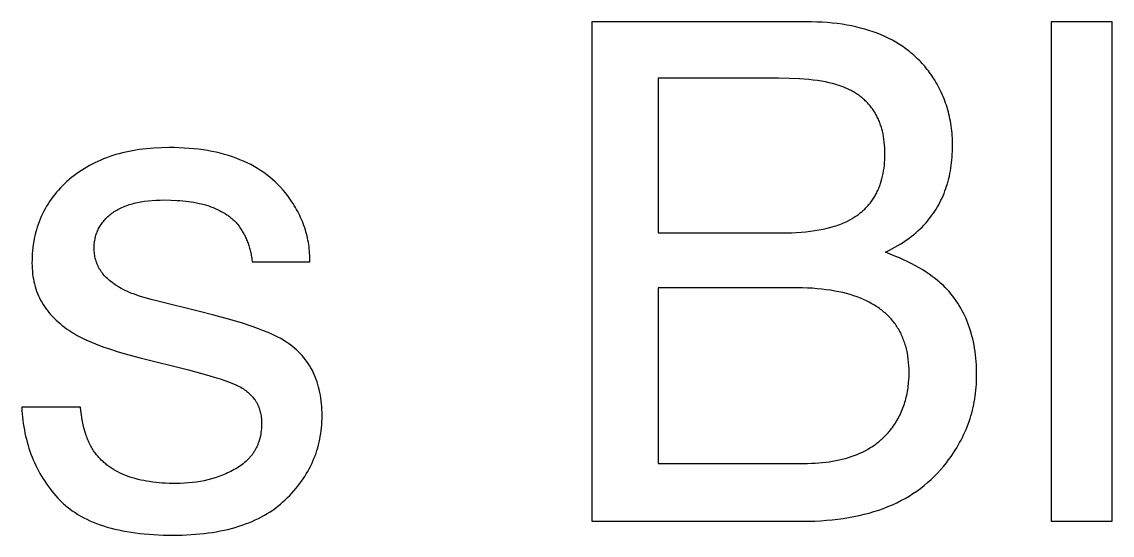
# Model space of a CAD drawing. Header units: metres. Extents: x 0 to 2861, y -1 to 1496.
# Drawn here: x 10.431 to 11.086, y 32.088 to 32.396 of the extents above; entities that cross this region are included whole.
import ezdxf

# ---------------------------------------------------------------- set-up
doc = ezdxf.new("R2010")
doc.units = ezdxf.units.M
doc.layers.add('Default', color=18, linetype='Continuous')

msp = doc.modelspace()

# ---------------------------------------------------------------- linework, layer by layer
at = {"layer": 'Default'}
for points in [[(10.9024, 32.39618), (10.77353, 32.39618)], [(10.77353, 32.39618), (10.77353, 32.09618)], [(10.95019, 32.25772), (10.95212, 32.25872), (10.954, 32.25974), (10.95582, 32.26076), (10.95759, 32.2618), (10.9593, 32.26286), (10.96095, 32.26392), (10.96254, 32.265), (10.96407, 32.26609), (10.96555, 32.2672), (10.96697, 32.26831), (10.96833, 32.26944), (10.96964, 32.27059), (10.97089, 32.27174), (10.97208, 32.27291), (10.97321, 32.27409), (10.97428, 32.27528), (10.97528, 32.27643), (10.97624, 32.2776), (10.97717, 32.27878), (10.97806, 32.27999), (10.97893, 32.28121), (10.97977, 32.28246), (10.98057, 32.28372), (10.98134, 32.28501), (10.98208, 32.28632), (10.98279, 32.28764), (10.98347, 32.28899), (10.98411, 32.29035), (10.98473, 32.29174), (10.98531, 32.29314), (10.98586, 32.29457), (10.98638, 32.29601), (10.98687, 32.29748), (10.98733, 32.29896), (10.98775, 32.30047), (10.98815, 32.30199), (10.98851, 32.30354), (10.98884, 32.3051), (10.98914, 32.30669), (10.98941, 32.30829), (10.98964, 32.30992), (10.98985, 32.31156), (10.99002, 32.31322), (10.99016, 32.31491), (10.99028, 32.31661), (10.99035, 32.31834), (10.9904, 32.32008), (10.99042, 32.32185), (10.99037, 32.32486), (10.9903, 32.32635), (10.99021, 32.32783), (10.9901, 32.3293), (10.98996, 32.33076), (10.98979, 32.3322), (10.9896, 32.33364), (10.98938, 32.33506), (10.98914, 32.33648), (10.98887, 32.33788), (10.98858, 32.33927), (10.98826, 32.34065), (10.98792, 32.34202), (10.98754, 32.34337), (10.98715, 32.34472), (10.98673, 32.34605), (10.98628, 32.34738), (10.98581, 32.34869), (10.98531, 32.34999), (10.98479, 32.35128), (10.98424, 32.35256), (10.98366, 32.35383), (10.98306, 32.35508), (10.98244, 32.35633), (10.98179, 32.35756), (10.98111, 32.35879), (10.98041, 32.36), (10.97968, 32.3612), (10.97893, 32.36239), (10.97815, 32.36357), (10.97735, 32.36473), (10.97664, 32.36571), (10.97593, 32.36667), (10.97519, 32.36761), (10.97445, 32.36854), (10.97368, 32.36945), (10.97291, 32.37035), (10.97211, 32.37124), (10.97131, 32.3721), (10.97048, 32.37296), (10.96965, 32.37379), (10.9688, 32.37461), (10.96793, 32.37542), (10.96705, 32.37621), (10.96615, 32.37699), (10.96524, 32.37775), (10.96431, 32.37849), (10.96337, 32.37922), (10.96242, 32.37994), (10.96145, 32.38063), (10.96046, 32.38132), (10.95845, 32.38264), (10.95637, 32.3839), (10.95424, 32.38509), (10.95204, 32.38623), (10.94979, 32.38731), (10.94748, 32.38832), (10.94511, 32.38927), (10.94268, 32.39016), (10.94019, 32.39099), (10.93764, 32.39176), (10.93503, 32.39247), (10.93236, 32.39311), (10.92963, 32.39369), (10.92684, 32.39422), (10.92399, 32.39468), (10.92109, 32.39508), (10.91812, 32.39541), (10.91509, 32.39569), (10.91201, 32.39591), (10.90887, 32.39606), (10.90566, 32.39615), (10.9024, 32.39618)], [(11.04964, 32.39618), (11.04964, 32.09618)], [(11.0864, 32.39618), (11.04964, 32.39618)], [(11.0864, 32.09618), (11.0864, 32.39618)], [(10.88586, 32.36228), (10.81336, 32.36228)], [(10.81336, 32.36228), (10.81336, 32.26936)], [(10.88729, 32.26936), (10.89046, 32.26939), (10.89354, 32.26947), (10.89653, 32.26961), (10.89944, 32.26981), (10.90225, 32.27006), (10.90498, 32.27037), (10.90761, 32.27073), (10.91016, 32.27115), (10.91262, 32.27162), (10.91498, 32.27215), (10.91726, 32.27274), (10.91945, 32.27338), (10.92051, 32.27372), (10.92155, 32.27408), (10.92257, 32.27445), (10.92356, 32.27483), (10.92453, 32.27523), (10.92548, 32.27564), (10.92641, 32.27607), (10.92731, 32.27651), (10.92869, 32.27723), (10.93003, 32.27798), (10.93133, 32.27877), (10.93196, 32.27918), (10.93258, 32.2796), (10.93319, 32.28002), (10.93378, 32.28046), (10.93437, 32.2809), (10.93495, 32.28135), (10.93551, 32.28181), (10.93607, 32.28228), (10.93661, 32.28276), (10.93714, 32.28325), (10.93766, 32.28374), (10.93817, 32.28425), (10.93867, 32.28476), (10.93916, 32.28528), (10.93964, 32.28581), (10.9401, 32.28635), (10.94056, 32.2869), (10.941, 32.28746), (10.94144, 32.28803), (10.94186, 32.2886), (10.94227, 32.28918), (10.94267, 32.28978), (10.94306, 32.29038), (10.94344, 32.29099), (10.9438, 32.29161), (10.94416, 32.29223), (10.94451, 32.29287), (10.94484, 32.29352), (10.94516, 32.29417), (10.94548, 32.29483), (10.94578, 32.2955), (10.94607, 32.29618), (10.94635, 32.29687), (10.94662, 32.29757), (10.94688, 32.29828), (10.94712, 32.29899), (10.94758, 32.30045), (10.948, 32.30194), (10.94837, 32.30347), (10.9487, 32.30503), (10.94899, 32.30663), (10.94923, 32.30826), (10.94943, 32.30992), (10.94958, 32.31163), (10.94969, 32.31336), (10.94976, 32.31514), (10.94978, 32.31694), (10.94975, 32.31876), (10.94968, 32.32055), (10.94957, 32.32229), (10.9494, 32.324), (10.94919, 32.32567), (10.94894, 32.3273), (10.94863, 32.32889), (10.94828, 32.33045), (10.94789, 32.33197), (10.94767, 32.33271), (10.94744, 32.33345), (10.9472, 32.33418), (10.94695, 32.33489), (10.94669, 32.3356), (10.94642, 32.3363), (10.94613, 32.33699), (10.94583, 32.33767), (10.94552, 32.33834), (10.9452, 32.339), (10.94487, 32.33965), (10.94453, 32.3403), (10.94417, 32.34093), (10.9438, 32.34155), (10.94342, 32.34217), (10.94303, 32.34277), (10.94263, 32.34337), (10.94222, 32.34395), (10.94179, 32.34453), (10.94135, 32.3451), (10.9409, 32.34566), (10.94044, 32.34621), (10.93997, 32.34674), (10.93949, 32.34727), (10.93899, 32.3478), (10.93848, 32.34831), (10.93796, 32.34881), (10.93743, 32.3493), (10.93689, 32.34978), (10.93634, 32.35026), (10.93577, 32.35072), (10.93519, 32.35118), (10.9346, 32.35162), (10.934, 32.35206), (10.93339, 32.35249), (10.93277, 32.3529), (10.93213, 32.35331), (10.93148, 32.35371), (10.93082, 32.3541), (10.93015, 32.35448), (10.92947, 32.35485), (10.92878, 32.35521), (10.92735, 32.35591), (10.92588, 32.35656), (10.92503, 32.35692), (10.92415, 32.35726), (10.92324, 32.35759), (10.92231, 32.3579), (10.92135, 32.35821), (10.92037, 32.35851), (10.91833, 32.35907), (10.91618, 32.35958), (10.91394, 32.36005), (10.91159, 32.36047), (10.90914, 32.36085), (10.90658, 32.36119), (10.90393, 32.36148), (10.90117, 32.36172), (10.89831, 32.36192), (10.89229, 32.36219), (10.88586, 32.36228)], [(10.60403, 32.252), (10.60404, 32.25333), (10.60403, 32.25465), (10.60398, 32.25596), (10.60391, 32.25727), (10.60382, 32.25857), (10.60369, 32.25987), (10.60354, 32.26116), (10.60336, 32.26244), (10.60315, 32.26372), (10.60291, 32.265), (10.60265, 32.26627), (10.60236, 32.26753), (10.60204, 32.26879), (10.60169, 32.27004), (10.60132, 32.27129), (10.60092, 32.27253), (10.60049, 32.27376), (10.60003, 32.27499), (10.59955, 32.27622), (10.59904, 32.27743), (10.5985, 32.27865), (10.59793, 32.27985), (10.59734, 32.28106), (10.59672, 32.28225), (10.59607, 32.28344), (10.59539, 32.28463), (10.59469, 32.28581), (10.59396, 32.28698), (10.5932, 32.28815), (10.59241, 32.28931), (10.5916, 32.29047), (10.59076, 32.29162), (10.58936, 32.29341), (10.58792, 32.29513), (10.58642, 32.2968), (10.58486, 32.29842), (10.58326, 32.29998), (10.58159, 32.30148), (10.57988, 32.30292), (10.57811, 32.30431), (10.57628, 32.30564), (10.57441, 32.30691), (10.57248, 32.30813), (10.57049, 32.30929), (10.56845, 32.3104), (10.56636, 32.31144), (10.56421, 32.31244), (10.56201, 32.31337), (10.55976, 32.31425), (10.55745, 32.31507), (10.55509, 32.31583), (10.55267, 32.31654), (10.5502, 32.31719), (10.54768, 32.31779), (10.5451, 32.31833), (10.54247, 32.31881), (10.53979, 32.31923), (10.53705, 32.3196), (10.53426, 32.31991), (10.53141, 32.32017), (10.52851, 32.32037), (10.52555, 32.32051), (10.52255, 32.32059), (10.51948, 32.32062), (10.51482, 32.32055), (10.51028, 32.32032), (10.50805, 32.32015), (10.50586, 32.31995), (10.50369, 32.3197), (10.50156, 32.31942), (10.49945, 32.3191), (10.49738, 32.31875), (10.49533, 32.31835), (10.49332, 32.31792), (10.49133, 32.31745), (10.48938, 32.31695), (10.48745, 32.3164), (10.48556, 32.31582), (10.48369, 32.3152), (10.48186, 32.31455), (10.48006, 32.31385), (10.47828, 32.31312), (10.47654, 32.31235), (10.47482, 32.31155), (10.47314, 32.3107), (10.47149, 32.30982), (10.46986, 32.3089), (10.46827, 32.30795), (10.46671, 32.30695), (10.46517, 32.30592), (10.46367, 32.30485), (10.4622, 32.30375), (10.46075, 32.3026), (10.45934, 32.30142), (10.45797, 32.30021), (10.45663, 32.29898), (10.45534, 32.29772), (10.4541, 32.29644), (10.4529, 32.29514), (10.45174, 32.29381), (10.45063, 32.29246), (10.44956, 32.29109), (10.44853, 32.28969), (10.44755, 32.28827), (10.44661, 32.28683), (10.44571, 32.28536), (10.44486, 32.28387), (10.44405, 32.28236), (10.44329, 32.28082), (10.44257, 32.27927), (10.44189, 32.27768), (10.44126, 32.27608), (10.44067, 32.27445), (10.44012, 32.2728), (10.43962, 32.27113), (10.43916, 32.26943), (10.43875, 32.26771), (10.43838, 32.26597), (10.43805, 32.2642), (10.43777, 32.26241), (10.43753, 32.2606), (10.43733, 32.25876), (10.43718, 32.2569), (10.43707, 32.25502), (10.437, 32.25311), (10.43698, 32.25119), (10.437, 32.24955), (10.43707, 32.24794), (10.43719, 32.24635), (10.43735, 32.24478), (10.43756, 32.24323), (10.43781, 32.24171), (10.43811, 32.24021), (10.43846, 32.23873), (10.43885, 32.23727), (10.43929, 32.23584), (10.43978, 32.23443), (10.44031, 32.23304), (10.44089, 32.23167), (10.44151, 32.23032), (10.44218, 32.229), (10.4429, 32.2277), (10.44366, 32.22642), (10.44447, 32.22517), (10.44533, 32.22393), (10.44623, 32.22272), (10.44718, 32.22153), (10.44818, 32.22037), (10.44922, 32.21922), (10.4503, 32.2181), (10.45144, 32.217), (10.45262, 32.21593), (10.45384, 32.21487), (10.45512, 32.21384), (10.45644, 32.21283), (10.4578, 32.21184), (10.45921, 32.21088), (10.46151, 32.2094), (10.46239, 32.20887), (10.46422, 32.20781), (10.46616, 32.20677), (10.46822, 32.20575), (10.4704, 32.20473), (10.47269, 32.20373), (10.4751, 32.20274), (10.47762, 32.20176), (10.48025, 32.2008), (10.48301, 32.19985), (10.48885, 32.19799), (10.49516, 32.19617), (10.50192, 32.19441)], [(10.51254, 32.22831), (10.50868, 32.2293), (10.50506, 32.23033), (10.50169, 32.2314), (10.50009, 32.23194), (10.49855, 32.2325), (10.49708, 32.23307), (10.49566, 32.23364), (10.49431, 32.23423), (10.49301, 32.23482), (10.49178, 32.23543), (10.49061, 32.23604), (10.48949, 32.23667), (10.48844, 32.2373), (10.48758, 32.23784), (10.48674, 32.23839), (10.48592, 32.23896), (10.48514, 32.23953), (10.48438, 32.24012), (10.48365, 32.24072), (10.48295, 32.24132), (10.48228, 32.24194), (10.48163, 32.24258), (10.48101, 32.24322), (10.48042, 32.24387), (10.47986, 32.24454), (10.47932, 32.24521), (10.47881, 32.2459), (10.47833, 32.2466), (10.47787, 32.24731), (10.47766, 32.24766), (10.47745, 32.24803), (10.47724, 32.24839), (10.47705, 32.24876), (10.47686, 32.24913), (10.47668, 32.2495), (10.4765, 32.24988), (10.47633, 32.25025), (10.47617, 32.25063), (10.47602, 32.25102), (10.47587, 32.25141), (10.47573, 32.25179), (10.47559, 32.25219), (10.47547, 32.25258), (10.47535, 32.25298), (10.47523, 32.25338), (10.47513, 32.25378), (10.47503, 32.25419), (10.47485, 32.25501), (10.4747, 32.25584), (10.47457, 32.25669), (10.47448, 32.25754), (10.47441, 32.25841), (10.47437, 32.25928), (10.47435, 32.26017), (10.47436, 32.26098), (10.47439, 32.26179), (10.47445, 32.26258), (10.47452, 32.26336), (10.47461, 32.26413), (10.47473, 32.26489), (10.47486, 32.26565), (10.47502, 32.26639), (10.4752, 32.26712), (10.4754, 32.26784), (10.47562, 32.26855), (10.47586, 32.26926), (10.47612, 32.26995), (10.4764, 32.27063), (10.47671, 32.2713), (10.47703, 32.27196), (10.47738, 32.27262), (10.47774, 32.27326), (10.47813, 32.27389), (10.47854, 32.27451), (10.47897, 32.27513), (10.47942, 32.27573), (10.47989, 32.27632), (10.48038, 32.2769), (10.4809, 32.27748), (10.48143, 32.27804), (10.48198, 32.27859), (10.48256, 32.27914), (10.48316, 32.27967), (10.48377, 32.28019), (10.48441, 32.2807), (10.48507, 32.28121), (10.48575, 32.2817), (10.48645, 32.28217), (10.48717, 32.28263), (10.48791, 32.28307), (10.48867, 32.2835), (10.48945, 32.28391), (10.49025, 32.28431), (10.49107, 32.28469), (10.4919, 32.28506), (10.49276, 32.28541), (10.49364, 32.28574), (10.49454, 32.28606), (10.49545, 32.28636), (10.49639, 32.28665), (10.49735, 32.28692), (10.49832, 32.28718), (10.49932, 32.28742), (10.50033, 32.28765), (10.50137, 32.28786), (10.50242, 32.28805), (10.50459, 32.28839), (10.50684, 32.28867), (10.50917, 32.28889), (10.51158, 32.28905), (10.51406, 32.28914), (10.51663, 32.28917), (10.52046, 32.28911), (10.52415, 32.28894), (10.52594, 32.28882), (10.52769, 32.28866), (10.52941, 32.28848), (10.53109, 32.28826), (10.53273, 32.28802), (10.53434, 32.28775), (10.53591, 32.28746), (10.53745, 32.28713), (10.53895, 32.28678), (10.54041, 32.2864), (10.54183, 32.28598), (10.54322, 32.28555), (10.54458, 32.28508), (10.5459, 32.28458), (10.54718, 32.28406), (10.54842, 32.28351), (10.54963, 32.28293), (10.5508, 32.28232), (10.55194, 32.28168), (10.55304, 32.28101), (10.5541, 32.28032), (10.55462, 32.27996), (10.55513, 32.2796), (10.55563, 32.27923), (10.55612, 32.27885), (10.5566, 32.27846), (10.55708, 32.27807), (10.55754, 32.27767), (10.558, 32.27726), (10.55844, 32.27685), (10.55888, 32.27643), (10.5593, 32.276), (10.55972, 32.27556), (10.56013, 32.27512), (10.56053, 32.27467)], [(10.56053, 32.27467), (10.56148, 32.27339), (10.56237, 32.27208), (10.56321, 32.27076), (10.56361, 32.2701), (10.56399, 32.26942), (10.56436, 32.26875), (10.56472, 32.26807), (10.56507, 32.26739), (10.56541, 32.2667), (10.56573, 32.266), (10.56603, 32.26531), (10.56633, 32.2646), (10.56661, 32.2639), (10.56688, 32.26319), (10.56713, 32.26247), (10.56737, 32.26175), (10.5676, 32.26103), (10.56782, 32.2603), (10.56802, 32.25957), (10.56821, 32.25883), (10.56838, 32.25809), (10.56854, 32.25735), (10.56869, 32.25659), (10.56883, 32.25584), (10.56895, 32.25508), (10.56906, 32.25432), (10.56916, 32.25355), (10.56931, 32.252)], [(10.81336, 32.26936), (10.88729, 32.26936)], [(10.90036, 32.09618), (10.90403, 32.09622), (10.90763, 32.09632), (10.91118, 32.09649), (10.91466, 32.09673), (10.91808, 32.09704), (10.92144, 32.09742), (10.92473, 32.09786), (10.92796, 32.09838), (10.93113, 32.09896), (10.93424, 32.09961), (10.93728, 32.10033), (10.94026, 32.10112), (10.94318, 32.10198), (10.94604, 32.10291), (10.94883, 32.1039), (10.95156, 32.10496), (10.95423, 32.1061), (10.95684, 32.1073), (10.95938, 32.10857), (10.96186, 32.1099), (10.96428, 32.11131), (10.96663, 32.11278), (10.96893, 32.11433), (10.97116, 32.11594), (10.97332, 32.11762), (10.97543, 32.11937), (10.97747, 32.12119), (10.97945, 32.12308), (10.98137, 32.12503), (10.98322, 32.12705), (10.98501, 32.12915), (10.98674, 32.13131), (10.98786, 32.13278), (10.98894, 32.13427), (10.98999, 32.13576), (10.991, 32.13727), (10.99198, 32.13878), (10.99292, 32.14031), (10.99382, 32.14185), (10.99469, 32.1434), (10.99553, 32.14495), (10.99633, 32.14652), (10.99709, 32.14811), (10.99782, 32.1497), (10.99851, 32.1513), (10.99917, 32.15291), (10.99979, 32.15454), (11.00037, 32.15617), (11.00092, 32.15782), (11.00144, 32.15947), (11.00192, 32.16114), (11.00236, 32.16282), (11.00277, 32.16451), (11.00314, 32.16621), (11.00348, 32.16792), (11.00378, 32.16964), (11.00405, 32.17137), (11.00428, 32.17311), (11.00447, 32.17487), (11.00463, 32.17663), (11.00476, 32.1784), (11.00485, 32.18019), (11.0049, 32.18199), (11.00492, 32.18379), (11.0049, 32.18594), (11.00484, 32.18805), (11.00474, 32.19013), (11.0046, 32.19219), (11.00442, 32.19421), (11.00421, 32.19621), (11.00395, 32.19818), (11.00365, 32.20012), (11.00332, 32.20203), (11.00294, 32.20391), (11.00253, 32.20576), (11.00207, 32.20758), (11.00158, 32.20937), (11.00105, 32.21114), (11.00047, 32.21287), (10.99986, 32.21458), (10.99921, 32.21626), (10.99852, 32.2179), (10.99779, 32.21952), (10.99702, 32.22111), (10.99621, 32.22267), (10.99536, 32.2242), (10.99447, 32.2257), (10.99354, 32.22718), (10.99258, 32.22862), (10.99157, 32.23004), (10.99052, 32.23142), (10.98944, 32.23278), (10.98831, 32.2341), (10.98715, 32.2354), (10.98594, 32.23667), (10.9847, 32.23791), (10.98397, 32.2386), (10.98322, 32.23928), (10.98245, 32.23996), (10.98166, 32.24063), (10.98, 32.24197), (10.97825, 32.24328), (10.97641, 32.24458), (10.97448, 32.24587), (10.97246, 32.24713), (10.97035, 32.24838), (10.96815, 32.24961), (10.96586, 32.25082), (10.96347, 32.25201), (10.961, 32.25319), (10.95843, 32.25435), (10.95577, 32.25549), (10.95019, 32.25772)], [(10.56931, 32.252), (10.60403, 32.252)], [(10.89402, 32.23648), (10.81336, 32.23648)], [(10.81336, 32.23648), (10.81336, 32.1309)], [(10.90097, 32.1309), (10.90328, 32.13092), (10.90556, 32.13098), (10.90779, 32.13109), (10.90998, 32.13124), (10.91212, 32.13143), (10.91423, 32.13166), (10.91629, 32.13194), (10.91831, 32.13225), (10.92029, 32.13261), (10.92223, 32.13301), (10.92413, 32.13346), (10.92598, 32.13394), (10.92779, 32.13447), (10.92956, 32.13504), (10.93129, 32.13566), (10.93298, 32.13631), (10.93462, 32.13701), (10.93623, 32.13775), (10.93779, 32.13853), (10.93931, 32.13936), (10.94078, 32.14022), (10.94222, 32.14113), (10.94361, 32.14208), (10.94429, 32.14257), (10.94497, 32.14308), (10.94563, 32.14359), (10.94627, 32.14411), (10.94691, 32.14465), (10.94754, 32.14519), (10.94816, 32.14575), (10.94877, 32.14631), (10.94937, 32.14689), (10.94995, 32.14747), (10.95053, 32.14807), (10.95109, 32.14868), (10.95165, 32.1493), (10.95219, 32.14993), (10.95273, 32.15057), (10.95325, 32.15122), (10.95377, 32.15188), (10.95427, 32.15255), (10.95489, 32.15341), (10.95548, 32.15428), (10.95606, 32.15516), (10.95662, 32.15606), (10.95715, 32.15696), (10.95767, 32.15788), (10.95817, 32.15881), (10.95865, 32.15975), (10.95911, 32.1607), (10.95955, 32.16166), (10.95997, 32.16263), (10.96037, 32.16361), (10.96075, 32.16461), (10.96111, 32.16561), (10.96145, 32.16663), (10.96177, 32.16766), (10.96208, 32.1687), (10.96236, 32.16975), (10.96263, 32.17081), (10.96287, 32.17188), (10.96309, 32.17297), (10.9633, 32.17406), (10.96349, 32.17517), (10.96365, 32.17629), (10.9638, 32.17742), (10.96392, 32.17856), (10.96403, 32.17971), (10.96412, 32.18087), (10.96424, 32.18323), (10.96428, 32.18563), (10.96425, 32.18765), (10.96416, 32.18963), (10.96402, 32.19157), (10.96382, 32.19347), (10.96356, 32.19533), (10.96325, 32.19715), (10.96307, 32.19805), (10.96288, 32.19893), (10.96267, 32.1998), (10.96245, 32.20067), (10.96222, 32.20152), (10.96197, 32.20236), (10.9617, 32.2032), (10.96142, 32.20402), (10.96113, 32.20483), (10.96083, 32.20563), (10.9605, 32.20643), (10.96017, 32.20721), (10.95982, 32.20798), (10.95946, 32.20874), (10.95908, 32.20949), (10.95869, 32.21023), (10.95828, 32.21097), (10.95786, 32.21169), (10.95742, 32.2124), (10.95698, 32.2131), (10.95651, 32.21379), (10.95603, 32.21447), (10.95554, 32.21514), (10.95504, 32.2158), (10.95452, 32.21645), (10.95398, 32.21709), (10.95343, 32.21772), (10.95287, 32.21834), (10.95229, 32.21895), (10.9517, 32.21955), (10.95109, 32.22013), (10.95047, 32.22071), (10.94984, 32.22128), (10.94919, 32.22184), (10.94853, 32.22239), (10.94785, 32.22293), (10.94716, 32.22345), (10.94645, 32.22397), (10.94573, 32.22448), (10.945, 32.22498), (10.94425, 32.22546), (10.94349, 32.22594), (10.94271, 32.22641), (10.94192, 32.22686), (10.94029, 32.22775), (10.93861, 32.22859), (10.93687, 32.22939), (10.93507, 32.23015), (10.93309, 32.23092), (10.93104, 32.23163), (10.9289, 32.2323), (10.92669, 32.23292), (10.9244, 32.23349), (10.92203, 32.23401), (10.91958, 32.23448), (10.91705, 32.2349), (10.91445, 32.23527), (10.91176, 32.23559), (10.909, 32.23586), (10.90616, 32.23609), (10.90325, 32.23626), (10.90025, 32.23638), (10.89402, 32.23648)], [(10.53684, 32.22239), (10.51254, 32.22831)], [(10.43085, 32.1648), (10.43096, 32.16277), (10.43111, 32.16076), (10.43129, 32.15877), (10.43151, 32.1568), (10.43176, 32.15485), (10.43205, 32.15292), (10.43238, 32.15101), (10.43275, 32.14912), (10.43315, 32.14725), (10.43359, 32.14541), (10.43407, 32.14358), (10.43458, 32.14177), (10.43513, 32.13999), (10.43572, 32.13822), (10.43634, 32.13648), (10.437, 32.13475), (10.4377, 32.13305), (10.43844, 32.13137), (10.43921, 32.12971), (10.44002, 32.12806), (10.44086, 32.12644), (10.44175, 32.12484), (10.44267, 32.12326), (10.44362, 32.1217), (10.44462, 32.12016), (10.44565, 32.11865), (10.44671, 32.11715), (10.44782, 32.11567), (10.44896, 32.11421), (10.45014, 32.11278), (10.45135, 32.11136), (10.4526, 32.10997), (10.45324, 32.10928), (10.4539, 32.1086), (10.45457, 32.10794), (10.45525, 32.10728), (10.45595, 32.10664), (10.45666, 32.10601), (10.45739, 32.10539), (10.45813, 32.10477), (10.45888, 32.10417), (10.45965, 32.10358), (10.46122, 32.10244), (10.46286, 32.10133), (10.46454, 32.10027), (10.46629, 32.09926), (10.46808, 32.09828), (10.46994, 32.09735), (10.47185, 32.09646), (10.47381, 32.09562), (10.47583, 32.09482), (10.47791, 32.09406), (10.48004, 32.09335), (10.48223, 32.09268), (10.48448, 32.09205), (10.48678, 32.09147), (10.48913, 32.09093), (10.49154, 32.09043), (10.49401, 32.08997), (10.49653, 32.08956), (10.49911, 32.08919), (10.50174, 32.08887), (10.50443, 32.08859), (10.50997, 32.08816), (10.51574, 32.0879), (10.52173, 32.08781), (10.52731, 32.08789), (10.5327, 32.08814), (10.53792, 32.08856), (10.54046, 32.08883), (10.54295, 32.08914), (10.5454, 32.08949), (10.5478, 32.08988), (10.55016, 32.09032), (10.55247, 32.0908), (10.55474, 32.09131), (10.55696, 32.09187), (10.55914, 32.09248), (10.56127, 32.09312), (10.56336, 32.0938), (10.5654, 32.09453), (10.5674, 32.0953), (10.56935, 32.09611), (10.57125, 32.09696), (10.57311, 32.09785), (10.57493, 32.09878), (10.5767, 32.09976), (10.57842, 32.10077), (10.5801, 32.10183), (10.58174, 32.10293), (10.58332, 32.10407), (10.58487, 32.10525), (10.58637, 32.10648), (10.58782, 32.10774), (10.58923, 32.10905), (10.59059, 32.11038), (10.59191, 32.11173), (10.59319, 32.1131), (10.59442, 32.11448), (10.59561, 32.11588), (10.59676, 32.11729), (10.59786, 32.11872), (10.59892, 32.12017), (10.59994, 32.12162), (10.60091, 32.1231), (10.60184, 32.12459), (10.60273, 32.1261), (10.60357, 32.12762), (10.60437, 32.12916), (10.60513, 32.13071), (10.60584, 32.13228), (10.60651, 32.13386), (10.60714, 32.13546), (10.60773, 32.13708), (10.60827, 32.13871), (10.60877, 32.14035), (10.60922, 32.14202), (10.60963, 32.14369), (10.61, 32.14539), (10.61032, 32.1471), (10.6106, 32.14882), (10.61084, 32.15056), (10.61104, 32.15231), (10.61119, 32.15408), (10.6113, 32.15587), (10.61136, 32.15767), (10.61138, 32.15949), (10.61136, 32.16136), (10.6113, 32.16321), (10.6112, 32.16502), (10.61105, 32.16679), (10.61086, 32.16854), (10.61063, 32.17026), (10.61036, 32.17194), (10.61004, 32.17359), (10.60969, 32.17522), (10.60929, 32.17681), (10.60885, 32.17836), (10.60837, 32.17989), (10.60784, 32.18139), (10.60728, 32.18285), (10.60667, 32.18428), (10.60602, 32.18568), (10.60533, 32.18705), (10.6046, 32.18839), (10.60382, 32.18969), (10.60301, 32.19097), (10.60215, 32.19221), (10.60125, 32.19342), (10.60031, 32.1946), (10.59932, 32.19575), (10.5983, 32.19687), (10.59723, 32.19795), (10.59612, 32.19901), (10.59497, 32.20003), (10.59377, 32.20102), (10.59254, 32.20198), (10.59126, 32.20291), (10.58994, 32.20381), (10.58907, 32.20437), (10.58815, 32.20493), (10.58718, 32.2055), (10.58616, 32.20606), (10.58509, 32.20663), (10.58397, 32.2072), (10.58157, 32.20834), (10.57896, 32.20948), (10.57616, 32.21063), (10.57314, 32.21179), (10.56993, 32.21295), (10.56288, 32.21528), (10.55502, 32.21763), (10.54634, 32.22), (10.53684, 32.22239)], [(10.50192, 32.19441), (10.53112, 32.18706)], [(10.53112, 32.18706), (10.5419, 32.18419), (10.54656, 32.18282), (10.55073, 32.1815), (10.55442, 32.18022), (10.55608, 32.17959), (10.55762, 32.17898), (10.55904, 32.17838), (10.56034, 32.17779), (10.56152, 32.17721), (10.56206, 32.17693), (10.56257, 32.17665)], [(10.56257, 32.17665), (10.56334, 32.17618), (10.56408, 32.1757), (10.5648, 32.17521), (10.56549, 32.1747), (10.56616, 32.17418), (10.56681, 32.17365), (10.56743, 32.17311), (10.56802, 32.17255), (10.5686, 32.17198), (10.56914, 32.17139), (10.56967, 32.17079), (10.57017, 32.17018), (10.57064, 32.16956), (10.57087, 32.16924), (10.57109, 32.16892), (10.57131, 32.1686), (10.57152, 32.16827), (10.57172, 32.16794), (10.57192, 32.16761), (10.57211, 32.16727), (10.57229, 32.16693), (10.57247, 32.16659), (10.57265, 32.16624), (10.57282, 32.16589), (10.57298, 32.16554), (10.57313, 32.16518), (10.57328, 32.16482), (10.57342, 32.16446), (10.57356, 32.16409), (10.57382, 32.16335), (10.57405, 32.1626), (10.57425, 32.16183), (10.57444, 32.16104), (10.57459, 32.16025), (10.57473, 32.15944), (10.57484, 32.15862), (10.57492, 32.15778), (10.57498, 32.15694), (10.57502, 32.15608), (10.57503, 32.1552), (10.57502, 32.15405), (10.57497, 32.15292), (10.5749, 32.1518), (10.57479, 32.15071), (10.57465, 32.14963), (10.57449, 32.14857), (10.57429, 32.14754), (10.57406, 32.14652), (10.5738, 32.14552), (10.57352, 32.14453), (10.5732, 32.14357), (10.57285, 32.14263), (10.57266, 32.14216), (10.57247, 32.1417), (10.57227, 32.14125), (10.57206, 32.1408), (10.57185, 32.14035), (10.57162, 32.13991), (10.57139, 32.13947), (10.57115, 32.13904), (10.57091, 32.13862), (10.57065, 32.13819), (10.57039, 32.13778), (10.57012, 32.13736), (10.56984, 32.13696), (10.56956, 32.13655), (10.56927, 32.13615), (10.56897, 32.13576), (10.56866, 32.13537), (10.56835, 32.13499), (10.56803, 32.13461), (10.5677, 32.13423), (10.56736, 32.13386), (10.56701, 32.1335), (10.5663, 32.13278), (10.56556, 32.13208), (10.56479, 32.13141), (10.56398, 32.13075), (10.56315, 32.13011), (10.56229, 32.12949), (10.56139, 32.12888), (10.56047, 32.1283), (10.55951, 32.12773), (10.55854, 32.12719), (10.55755, 32.12666), (10.55656, 32.12615), (10.55555, 32.12565), (10.55454, 32.12517), (10.55352, 32.12472), (10.55249, 32.12427), (10.55144, 32.12385), (10.54933, 32.12305), (10.54718, 32.12232), (10.54499, 32.12166), (10.54277, 32.12107), (10.5405, 32.12055), (10.5382, 32.1201), (10.53585, 32.11972), (10.53347, 32.11941), (10.53105, 32.11916), (10.5286, 32.11899), (10.5261, 32.11889), (10.52357, 32.11885), (10.51936, 32.11892), (10.51732, 32.11901), (10.51531, 32.11913), (10.51335, 32.11928), (10.51142, 32.11948), (10.50954, 32.1197), (10.50769, 32.11996), (10.50589, 32.12026), (10.50412, 32.12059), (10.50239, 32.12095), (10.50071, 32.12135), (10.49906, 32.12178), (10.49746, 32.12225), (10.49589, 32.12275), (10.49437, 32.12329), (10.49288, 32.12386), (10.49143, 32.12447), (10.49003, 32.12511), (10.48866, 32.12579), (10.48733, 32.1265), (10.48605, 32.12725), (10.4848, 32.12803), (10.48419, 32.12843), (10.48359, 32.12884), (10.483, 32.12927), (10.48243, 32.12969), (10.48186, 32.13013), (10.4813, 32.13058), (10.48075, 32.13104), (10.48021, 32.1315), (10.47968, 32.13197), (10.47916, 32.13245), (10.47865, 32.13294), (10.47816, 32.13344), (10.47767, 32.13395), (10.47719, 32.13447), (10.47672, 32.13499), (10.47626, 32.13552), (10.47581, 32.13607), (10.47537, 32.13662), (10.47491, 32.13724), (10.47445, 32.13788), (10.47401, 32.13853), (10.47358, 32.1392), (10.47316, 32.13989), (10.47275, 32.1406), (10.47235, 32.14132), (10.47196, 32.14206), (10.47159, 32.14281), (10.47123, 32.14358), (10.47088, 32.14437), (10.47054, 32.14518), (10.47021, 32.146), (10.46989, 32.14684), (10.46959, 32.14769), (10.4693, 32.14856), (10.46875, 32.15036), (10.46824, 32.15222), (10.46778, 32.15415), (10.46737, 32.15615), (10.467, 32.15821), (10.46668, 32.16034), (10.46641, 32.16254), (10.46618, 32.1648)], [(10.46618, 32.1648), (10.43085, 32.1648)], [(10.81336, 32.1309), (10.90097, 32.1309)], [(10.77353, 32.09618), (10.90036, 32.09618)], [(11.04964, 32.09618), (11.0864, 32.09618)]]:
    msp.add_lwpolyline(points, dxfattribs=at)

doc.saveas('drawing.dxf')
